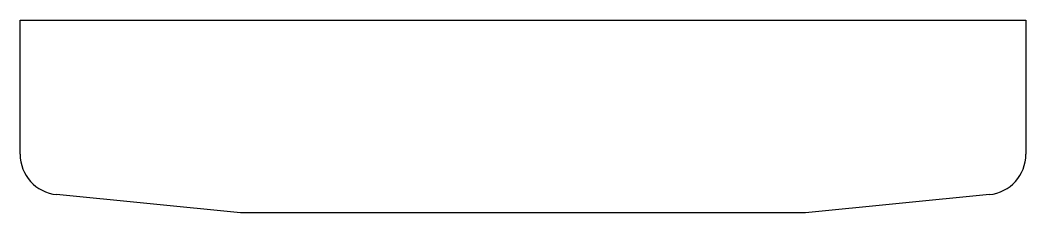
# Model space of a CAD drawing. Header units: millimetres. Extents: x -311 to 311, y -190 to -71.
import ezdxf

# ---------------------------------------------------------------- set-up
doc = ezdxf.new("R2010")
doc.units = ezdxf.units.MM

msp = doc.modelspace()

# ---------------------------------------------------------------- linework, layer by layer
for p, q in [((-311, -153.63), (-311, -70.8)), ((-311, -70.8), (311, -70.8)), ((311, -70.8), (311, -153.63)), ((-174.75, -189.8), (-288.47, -178.51)), ((288.47, -178.51), (174.75, -189.8)), ((174.75, -189.8), (-174.75, -189.8))]:
    msp.add_line(p, q)
for centre, start, end in [((-286, -153.63), 180, 264.32964), ((286, -153.63), 275.67036, 360)]:
    msp.add_arc(centre, 25, start, end)

doc.saveas('drawing.dxf')
